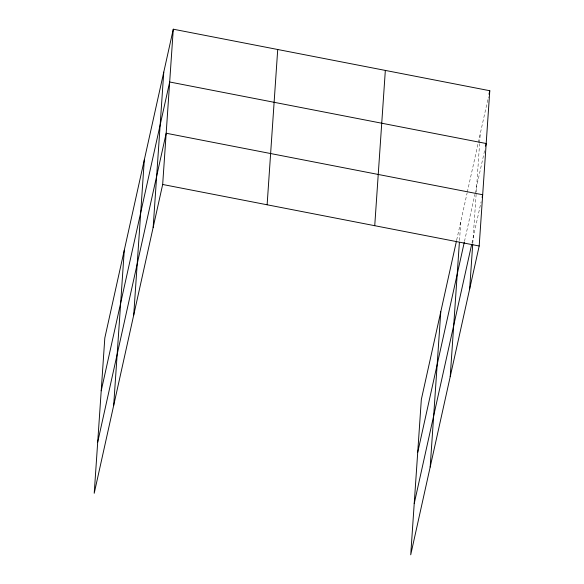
<?xml version="1.0" encoding="UTF-8"?>
<svg xmlns="http://www.w3.org/2000/svg" width="584" height="584" viewBox="0 0 584 584"><rect width="100%" height="100%" fill="white"/><g stroke="black" fill="none" stroke-linecap="round" stroke-linejoin="round"><path stroke-width="0.44" stroke-dasharray="2.92 2.19" d="M459.513 240.498L460.82 221.387M472.799 243.075L479.581 143.657M479.646 142.751L480.267 133.648M456.688 239.995L467.105 193.027M467.302 192.136L478.106 143.394M478.303 142.511L488.421 96.856M464.484 241.389L474.894 194.421M475.091 193.53L484.625 150.526M471.989 243.002L481.128 201.765"/><path stroke-width="0.88" d="M113.668 405.537L124.268 250.259M133.707 315.141L144.306 159.863M153.161 227.402L163.761 72.124M173.28 29.2L104.813 337.997L94.214 493.276L162.673 184.478L173.28 29.2L489.786 90.724L479.187 246.003L410.72 554.8L421.327 399.522L456.491 240.885M267.122 204.78L277.721 49.501M374.738 225.694L385.338 70.416M430.174 467.061L440.774 311.783M450.213 376.665L459.389 242.323M469.667 288.927L472.733 243.973M101.215 390.798L169.674 81.994L486.18 143.518L485.596 146.146M97.718 442.037L166.177 133.24L482.683 194.757L482.099 197.385M489.005 94.228L489.786 90.724M417.721 452.315L464.287 242.272M414.224 503.561L471.595 244.776M162.673 184.478L479.187 246.003"/></g></svg>
